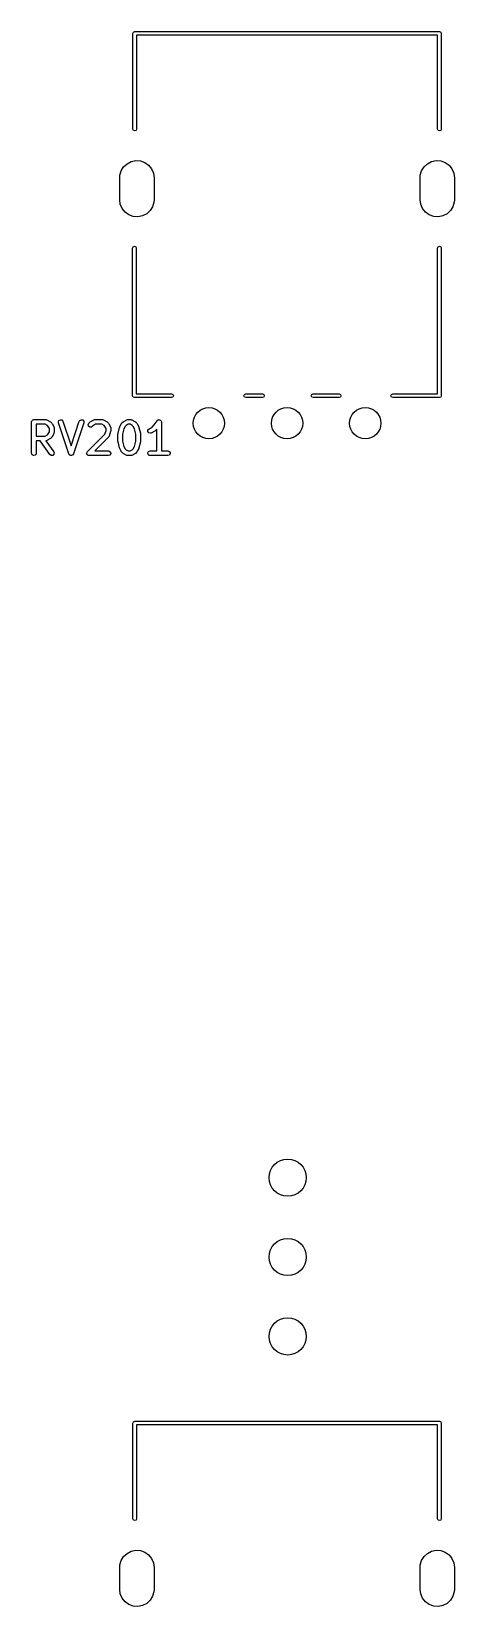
# Model space of a CAD drawing. Extents: x 63 to 233, y -146 to -43.
# Drawn here: x 62.8 to 76.3, y -94.5 to -44.1 of the extents above; entities that cross this region are included whole.
import ezdxf

# ---------------------------------------------------------------- set-up
doc = ezdxf.new("R2010")
doc.units = 0
doc.layers.add('BLACK', color=7, linetype='CONTINUOUS')

msp = doc.modelspace()

# ---------------------------------------------------------------- linework, layer by layer
at = {"layer": 'BLACK', "linetype": 'CONTINUOUS'}
for p, q in [((66.067, -44.172), (66.0846, -44.1296)), ((66.067, -47.232), (66.067, -44.172)), ((66.0846, -44.1296), (66.127, -44.112)), ((66.127, -44.112), (75.867, -44.112)), ((75.807, -44.232), (66.187, -44.232)), ((66.187, -44.232), (66.187, -47.232)), ((75.807, -47.232), (75.807, -44.232)), ((75.867, -44.112), (75.9094, -44.1296)), ((75.9094, -44.1296), (75.927, -44.172)), ((75.927, -44.172), (75.927, -47.232)), ((66.0846, -47.2744), (66.067, -47.232)), ((66.127, -47.292), (66.0846, -47.2744)), ((66.1694, -47.2744), (66.127, -47.292)), ((66.187, -47.232), (66.1694, -47.2744)), ((75.8246, -47.2744), (75.807, -47.232)), ((75.867, -47.292), (75.8246, -47.2744)), ((75.9094, -47.2744), (75.867, -47.292)), ((75.927, -47.232), (75.9094, -47.2744)), ((65.7732, -48.4414), (65.8831, -48.3404)), ((65.8831, -48.3404), (66.0161, -48.2726)), ((66.0161, -48.2726), (66.1625, -48.2431)), ((66.1625, -48.2431), (66.3114, -48.254)), ((66.3114, -48.254), (66.4518, -48.3046)), ((66.4518, -48.3046), (66.5735, -48.3911)), ((75.3732, -48.4414), (75.4831, -48.3404)), ((75.4831, -48.3404), (75.6161, -48.2726)), ((75.6161, -48.2726), (75.7625, -48.2431)), ((75.7625, -48.2431), (75.9114, -48.254)), ((75.9114, -48.254), (76.0518, -48.3046)), ((76.0518, -48.3046), (76.1735, -48.3911)), ((65.647, -48.792), (65.6529, -48.7117)), ((65.647, -49.492), (65.647, -48.792)), ((65.6529, -48.7117), (65.6945, -48.5683)), ((65.6945, -48.5683), (65.7732, -48.4414)), ((66.5735, -48.3911), (66.6675, -48.5071)), ((66.6675, -48.5071), (66.7267, -48.6441)), ((66.7267, -48.6441), (66.747, -48.792)), ((66.747, -48.792), (66.747, -49.492)), ((75.247, -48.792), (75.2529, -48.7117)), ((75.247, -49.492), (75.247, -48.792)), ((75.2529, -48.7117), (75.2946, -48.5683)), ((75.2946, -48.5683), (75.3732, -48.4414)), ((76.1735, -48.3911), (76.2674, -48.5071)), ((76.2674, -48.5071), (76.3267, -48.6441)), ((76.3267, -48.6441), (76.347, -48.792)), ((76.347, -48.792), (76.347, -49.492)), ((65.6673, -49.6399), (65.647, -49.492)), ((65.7266, -49.7769), (65.6673, -49.6399)), ((65.8205, -49.8929), (65.7266, -49.7769)), ((66.6208, -49.8426), (66.5109, -49.9436)), ((66.6994, -49.7157), (66.6208, -49.8426)), ((66.7411, -49.5723), (66.6994, -49.7157)), ((66.747, -49.492), (66.7411, -49.5723)), ((75.2673, -49.6399), (75.247, -49.492)), ((75.3265, -49.7769), (75.2673, -49.6399)), ((75.4205, -49.8929), (75.3265, -49.7769)), ((76.2208, -49.8426), (76.1109, -49.9436)), ((76.2994, -49.7157), (76.2208, -49.8426)), ((76.3411, -49.5723), (76.2994, -49.7157)), ((76.347, -49.492), (76.3411, -49.5723)), ((65.9422, -49.9794), (65.8205, -49.8929)), ((66.0826, -50.03), (65.9422, -49.9794)), ((66.2315, -50.0409), (66.0826, -50.03)), ((66.3779, -50.0114), (66.2315, -50.0409)), ((66.5109, -49.9436), (66.3779, -50.0114)), ((75.5422, -49.9794), (75.4205, -49.8929)), ((75.6826, -50.03), (75.5422, -49.9794)), ((75.8315, -50.0409), (75.6826, -50.03)), ((75.9779, -50.0114), (75.8315, -50.0409)), ((76.1109, -49.9436), (75.9779, -50.0114)), ((66.057, -51.042), (66.0746, -50.9996)), ((66.057, -55.762), (66.057, -51.042)), ((66.0746, -50.9996), (66.117, -50.982)), ((66.117, -50.982), (66.1594, -50.9996)), ((66.1594, -50.9996), (66.177, -51.042)), ((66.177, -51.042), (66.177, -55.702)), ((75.807, -51.042), (75.8246, -50.9996)), ((75.807, -55.702), (75.807, -51.042)), ((75.8246, -50.9996), (75.867, -50.982)), ((75.867, -50.982), (75.9094, -50.9996)), ((75.9094, -50.9996), (75.927, -51.042)), ((75.927, -51.042), (75.927, -55.762)), ((66.0746, -55.8044), (66.057, -55.762)), ((66.117, -55.822), (66.0746, -55.8044)), ((66.122, -55.8199), (66.117, -55.822)), ((66.127, -55.822), (66.122, -55.8199)), ((67.307, -55.822), (66.127, -55.822)), ((66.177, -55.702), (67.307, -55.702)), ((67.307, -55.702), (67.3494, -55.7196)), ((67.3494, -55.8044), (67.307, -55.822)), ((67.3494, -55.7196), (67.367, -55.762)), ((67.367, -55.762), (67.3494, -55.8044)), ((69.617, -55.762), (69.6346, -55.7196)), ((69.6346, -55.8044), (69.617, -55.762)), ((69.6346, -55.7196), (69.677, -55.702)), ((69.677, -55.822), (69.6346, -55.8044)), ((69.677, -55.702), (70.207, -55.702)), ((70.207, -55.822), (69.677, -55.822)), ((70.207, -55.702), (70.2494, -55.7196)), ((70.2494, -55.8044), (70.207, -55.822)), ((70.2494, -55.7196), (70.267, -55.762)), ((70.267, -55.762), (70.2494, -55.8044)), ((71.767, -55.762), (71.7846, -55.7196)), ((71.7846, -55.8044), (71.767, -55.762)), ((71.7846, -55.7196), (71.827, -55.702)), ((71.827, -55.822), (71.7846, -55.8044)), ((71.827, -55.702), (72.657, -55.702)), ((72.657, -55.822), (71.827, -55.822)), ((72.657, -55.702), (72.6994, -55.7196)), ((72.6994, -55.8044), (72.657, -55.822)), ((72.6994, -55.7196), (72.717, -55.762)), ((72.717, -55.762), (72.6994, -55.8044)), ((74.317, -55.762), (74.3346, -55.7196)), ((74.3346, -55.8044), (74.317, -55.762)), ((74.3346, -55.7196), (74.377, -55.702)), ((74.377, -55.822), (74.3346, -55.8044)), ((74.377, -55.702), (75.807, -55.702)), ((75.867, -55.822), (74.377, -55.822)), ((75.9094, -55.8044), (75.867, -55.822)), ((75.927, -55.762), (75.9094, -55.8044)), ((62.83, -56.6024), (62.8317, -56.5926)), ((62.83, -57.6024), (62.83, -56.6024)), ((62.8311, -56.5894), (62.8328, -56.5865)), ((62.8317, -56.5926), (62.8311, -56.5894)), ((62.8328, -56.5865), (62.8345, -56.5767)), ((62.8345, -56.5767), (62.847, -56.5618)), ((62.847, -56.5618), (62.8567, -56.5449)), ((62.8567, -56.5449), (62.8631, -56.5426)), ((62.8631, -56.5426), (62.8675, -56.5374)), ((62.8675, -56.5374), (62.8866, -56.534)), ((62.8866, -56.534), (62.905, -56.5274)), ((62.905, -56.5274), (63.2859, -56.5274)), ((62.98, -56.6774), (62.98, -57.0512)), ((63.2682, -56.6774), (62.98, -56.6774)), ((63.3367, -56.7116), (63.2682, -56.6774)), ((63.2859, -56.5274), (63.3116, -56.5319)), ((63.3116, -56.5319), (63.315, -56.5348)), ((63.315, -56.5348), (63.3194, -56.5353)), ((63.3194, -56.5353), (63.4147, -56.5829)), ((63.3671, -56.742), (63.3367, -56.7116)), ((63.4014, -56.8106), (63.3671, -56.742)), ((63.3671, -56.9865), (63.4014, -56.918)), ((63.4014, -56.918), (63.4014, -56.8106)), ((63.4147, -56.5829), (63.4327, -56.5963)), ((63.4327, -56.5963), (63.4342, -56.597)), ((63.4342, -56.597), (63.4818, -56.6446)), ((63.4818, -56.6446), (63.4947, -56.663)), ((63.4947, -56.663), (63.4958, -56.6641)), ((63.4958, -56.6641), (63.5435, -56.7593)), ((63.5435, -56.7593), (63.5509, -56.7843)), ((63.5509, -56.7843), (63.5498, -56.7886)), ((63.5498, -56.7886), (63.5514, -56.7929)), ((63.5514, -56.7929), (63.5514, -56.9357)), ((63.6871, -56.6003), (63.706, -56.5526)), ((63.6909, -56.6261), (63.6871, -56.6003)), ((64.0243, -57.6261), (63.6909, -56.6261)), ((63.706, -56.5526), (63.7511, -56.5282)), ((63.7511, -56.5282), (63.8014, -56.5385)), ((63.8014, -56.5385), (63.8332, -56.5787)), ((63.8332, -56.5787), (64.0954, -57.3652)), ((64.0954, -57.3652), (64.3576, -56.5787)), ((64.4999, -56.6261), (64.1666, -57.6261)), ((64.3576, -56.5787), (64.37, -56.5558)), ((64.37, -56.5558), (64.4137, -56.5289)), ((64.4137, -56.5289), (64.4645, -56.5364)), ((64.4645, -56.5364), (64.4985, -56.5748)), ((64.4985, -56.5748), (64.4999, -56.6261)), ((64.6398, -56.6911), (64.6614, -56.6446)), ((64.653, -56.7406), (64.6398, -56.6911)), ((64.6951, -56.7701), (64.653, -56.7406)), ((64.6614, -56.6446), (64.7091, -56.597)), ((64.7462, -56.7656), (64.6951, -56.7701)), ((64.7091, -56.597), (64.7274, -56.5841)), ((64.7274, -56.5841), (64.7286, -56.5829)), ((64.7286, -56.5829), (64.8238, -56.5353)), ((64.7675, -56.7507), (64.7462, -56.7656)), ((64.8065, -56.7116), (64.7675, -56.7507)), ((64.875, -56.6774), (64.8065, -56.7116)), ((64.8238, -56.5353), (64.8488, -56.5279)), ((64.8488, -56.5279), (64.8531, -56.5289)), ((64.8531, -56.5289), (64.8573, -56.5274)), ((64.8573, -56.5274), (65.0954, -56.5274)), ((65.0777, -56.6774), (64.875, -56.6774)), ((65.1462, -56.7116), (65.0777, -56.6774)), ((65.0954, -56.5274), (65.1211, -56.5319)), ((65.1211, -56.5319), (65.1245, -56.5348)), ((65.1245, -56.5348), (65.129, -56.5353)), ((65.129, -56.5353), (65.2242, -56.5829)), ((65.1766, -56.742), (65.1462, -56.7116)), ((65.1727, -56.9904), (65.2109, -56.8759)), ((65.2109, -56.8106), (65.1766, -56.742)), ((65.2109, -56.8759), (65.2109, -56.8106)), ((65.2242, -56.5829), (65.2422, -56.5963)), ((65.2422, -56.5963), (65.2437, -56.597)), ((65.2437, -56.597), (65.2913, -56.6446)), ((65.2913, -56.6446), (65.3042, -56.663)), ((65.3042, -56.663), (65.3054, -56.6641)), ((65.3054, -56.6641), (65.353, -56.7593)), ((65.3571, -56.9118), (65.3094, -57.0547)), ((65.353, -56.7593), (65.3604, -56.7843)), ((65.3609, -56.8881), (65.357, -56.9102)), ((65.357, -56.9102), (65.3571, -56.9118)), ((65.3604, -56.7843), (65.3594, -56.7886)), ((65.3594, -56.7886), (65.3609, -56.7929)), ((65.3609, -56.7929), (65.3609, -56.8881)), ((65.5941, -56.9651), (65.6417, -56.7747)), ((65.6417, -56.7747), (65.647, -56.7628)), ((65.647, -56.7628), (65.6474, -56.7593)), ((65.6474, -56.7593), (65.695, -56.6641)), ((65.695, -56.6641), (65.7084, -56.6461)), ((65.7084, -56.6461), (65.7091, -56.6446)), ((65.7091, -56.6446), (65.7567, -56.597)), ((65.7852, -56.819), (65.7419, -56.9926)), ((65.7567, -56.597), (65.775, -56.5841)), ((65.775, -56.5841), (65.7762, -56.5829)), ((65.7762, -56.5829), (65.8714, -56.5353)), ((65.8237, -56.742), (65.7852, -56.819)), ((65.8541, -56.7116), (65.8237, -56.742)), ((65.9227, -56.6774), (65.8541, -56.7116)), ((65.8714, -56.5353), (65.8964, -56.5279)), ((65.8964, -56.5279), (65.9007, -56.5289)), ((65.9007, -56.5289), (65.905, -56.5274)), ((65.905, -56.5274), (66.0002, -56.5274)), ((65.9825, -56.6774), (65.9227, -56.6774)), ((66.051, -56.7116), (65.9825, -56.6774)), ((66.0002, -56.5274), (66.0258, -56.5319)), ((66.0258, -56.5319), (66.0293, -56.5348)), ((66.0293, -56.5348), (66.0337, -56.5353)), ((66.0337, -56.5353), (66.129, -56.5829)), ((66.0814, -56.742), (66.051, -56.7116)), ((66.1199, -56.819), (66.0814, -56.742)), ((66.1633, -56.9926), (66.1199, -56.819)), ((66.129, -56.5829), (66.147, -56.5963)), ((66.147, -56.5963), (66.1485, -56.597)), ((66.1485, -56.597), (66.1961, -56.6446)), ((66.1961, -56.6446), (66.2089, -56.663)), ((66.2089, -56.663), (66.2101, -56.6641)), ((66.2101, -56.6641), (66.2577, -56.7593)), ((66.2577, -56.7593), (66.2614, -56.7717)), ((66.2614, -56.7717), (66.2634, -56.7747)), ((66.2634, -56.7747), (66.311, -56.9651)), ((66.5473, -56.9095), (66.5504, -56.8583)), ((66.5779, -56.9507), (66.5473, -56.9095)), ((66.5504, -56.8583), (66.5857, -56.821)), ((66.5857, -56.821), (66.67, -56.7788)), ((66.748, -56.9076), (66.6528, -56.9552)), ((66.67, -56.7788), (66.7514, -56.6975)), ((66.7491, -56.9064), (66.748, -56.9076)), ((66.7675, -56.8935), (66.7491, -56.9064)), ((66.7514, -56.6975), (66.8425, -56.5608)), ((66.83, -56.8311), (66.7675, -56.8935)), ((66.83, -57.5274), (66.83, -56.8311)), ((66.8425, -56.5608), (66.8605, -56.5419)), ((66.8605, -56.5419), (66.8647, -56.5407)), ((66.8647, -56.5407), (66.8675, -56.5374)), ((66.8675, -56.5374), (66.8889, -56.5336)), ((66.8889, -56.5336), (66.9098, -56.5275)), ((66.9098, -56.5275), (66.9137, -56.5293)), ((66.9137, -56.5293), (66.918, -56.5285)), ((66.918, -56.5285), (66.9368, -56.5394)), ((66.9368, -56.5394), (66.9568, -56.5481)), ((66.9568, -56.5481), (66.9587, -56.552)), ((66.9587, -56.552), (66.9624, -56.5542)), ((66.9624, -56.5542), (66.9698, -56.5746)), ((66.9698, -56.5746), (66.9795, -56.5941)), ((66.9795, -56.5941), (66.9785, -56.5983)), ((66.9785, -56.5983), (66.98, -56.6024)), ((66.98, -56.6024), (66.98, -57.5274)), ((62.98, -57.0512), (63.2682, -57.0512)), ((63.104, -57.2012), (62.98, -57.2012)), ((62.98, -57.2012), (62.98, -57.6024)), ((63.4149, -57.6454), (63.104, -57.2012)), ((63.2682, -57.0512), (63.3367, -57.0169)), ((63.2901, -57.1997), (63.2869, -57.2008)), ((63.2869, -57.2008), (63.5378, -57.5594)), ((63.2945, -57.2007), (63.2901, -57.1997)), ((63.3194, -57.1933), (63.2945, -57.2007)), ((63.4147, -57.1457), (63.3194, -57.1933)), ((63.3367, -57.0169), (63.3671, -56.9865)), ((63.4158, -57.1445), (63.4147, -57.1457)), ((63.4342, -57.1316), (63.4158, -57.1445)), ((63.4818, -57.084), (63.4342, -57.1316)), ((63.4825, -57.0825), (63.4818, -57.084)), ((63.4958, -57.0645), (63.4825, -57.0825)), ((63.5435, -56.9693), (63.4958, -57.0645)), ((63.544, -56.9648), (63.5435, -56.9693)), ((63.5469, -56.9614), (63.544, -56.9648)), ((63.5514, -56.9357), (63.5469, -56.9614)), ((64.6138, -57.5493), (65.1727, -56.9904)), ((65.2913, -57.084), (64.8479, -57.5274)), ((65.2932, -57.0799), (65.2913, -57.084)), ((65.297, -57.0776), (65.2932, -57.0799)), ((65.3094, -57.0547), (65.297, -57.0776)), ((65.5919, -56.9833), (65.5945, -56.9686)), ((65.5919, -57.2214), (65.5919, -56.9833)), ((65.593, -57.2247), (65.5919, -57.2214)), ((65.5941, -57.2396), (65.593, -57.2247)), ((65.5945, -56.9686), (65.5941, -56.9651)), ((65.6417, -57.4301), (65.5941, -57.2396)), ((65.6437, -57.433), (65.6417, -57.4301)), ((65.7419, -56.9926), (65.7419, -57.2122)), ((65.7419, -57.2122), (65.7852, -57.3857)), ((65.7852, -57.3857), (65.8237, -57.4627)), ((66.0814, -57.4627), (66.1199, -57.3857)), ((66.1199, -57.3857), (66.1633, -57.2122)), ((66.1633, -57.2122), (66.1633, -56.9926)), ((66.2634, -57.4301), (66.2582, -57.4419)), ((66.311, -57.2396), (66.2634, -57.4301)), ((66.3133, -57.2214), (66.3107, -57.2362)), ((66.3107, -57.2362), (66.311, -57.2396)), ((66.311, -56.9651), (66.3121, -56.9801)), ((66.3121, -56.9801), (66.3133, -56.9833)), ((66.3133, -56.9833), (66.3133, -57.2214)), ((66.6278, -56.9626), (66.5779, -56.9507)), ((66.6528, -56.9552), (66.6278, -56.9626)), ((62.8475, -57.6506), (62.83, -57.6024)), ((62.8919, -57.6762), (62.8475, -57.6506)), ((62.9425, -57.6673), (62.8919, -57.6762)), ((62.9754, -57.628), (62.9425, -57.6673)), ((62.98, -57.6024), (62.9754, -57.628)), ((63.457, -57.6748), (63.4149, -57.6454)), ((63.5081, -57.6704), (63.457, -57.6748)), ((63.5443, -57.6341), (63.5081, -57.6704)), ((63.5378, -57.5594), (63.5488, -57.583)), ((63.5488, -57.583), (63.5443, -57.6341)), ((64.0256, -57.6278), (64.0243, -57.6261)), ((64.0257, -57.6299), (64.0256, -57.6278)), ((64.0414, -57.6477), (64.0257, -57.6299)), ((64.0562, -57.6663), (64.0414, -57.6477)), ((64.0583, -57.6667), (64.0562, -57.6663)), ((64.0597, -57.6683), (64.0583, -57.6667)), ((64.0832, -57.6718), (64.0597, -57.6683)), ((64.1064, -57.6766), (64.0832, -57.6718)), ((64.1083, -57.6755), (64.1064, -57.6766)), ((64.1105, -57.6759), (64.1083, -57.6755)), ((64.1307, -57.6634), (64.1105, -57.6759)), ((64.1515, -57.6521), (64.1307, -57.6634)), ((64.1523, -57.6501), (64.1515, -57.6521)), ((64.1542, -57.649), (64.1523, -57.6501)), ((64.1666, -57.6261), (64.1542, -57.649)), ((64.5921, -57.5958), (64.5936, -57.5927)), ((64.598, -57.6176), (64.5921, -57.5958)), ((64.593, -57.5894), (64.6043, -57.5698)), ((64.5936, -57.5927), (64.593, -57.5894)), ((64.6019, -57.6399), (64.598, -57.6176)), ((64.6045, -57.6421), (64.6019, -57.6399)), ((64.6043, -57.5698), (64.6138, -57.5493)), ((64.6054, -57.6454), (64.6045, -57.6421)), ((64.6239, -57.6583), (64.6054, -57.6454)), ((64.6412, -57.6729), (64.6239, -57.6583)), ((64.6458, -57.6737), (64.6412, -57.6729)), ((64.6474, -57.6748), (64.6458, -57.6737)), ((64.6507, -57.6745), (64.6474, -57.6748)), ((64.6669, -57.6774), (64.6507, -57.6745)), ((65.2859, -57.6774), (64.6669, -57.6774)), ((64.8479, -57.5274), (65.2859, -57.5274)), ((65.2859, -57.5274), (65.3116, -57.5319)), ((65.3341, -57.6598), (65.2859, -57.6774)), ((65.3116, -57.5319), (65.3509, -57.5649)), ((65.3598, -57.6154), (65.3341, -57.6598)), ((65.3509, -57.5649), (65.3598, -57.6154)), ((65.6474, -57.4454), (65.6437, -57.433)), ((65.695, -57.5407), (65.6474, -57.4454)), ((65.6962, -57.5418), (65.695, -57.5407)), ((65.7091, -57.5602), (65.6962, -57.5418)), ((65.7567, -57.6078), (65.7091, -57.5602)), ((65.7582, -57.6085), (65.7567, -57.6078)), ((65.7762, -57.6218), (65.7582, -57.6085)), ((65.8714, -57.6695), (65.7762, -57.6218)), ((65.8237, -57.4627), (65.8541, -57.4931)), ((65.8541, -57.4931), (65.9227, -57.5274)), ((65.8759, -57.67), (65.8714, -57.6695)), ((65.8793, -57.6729), (65.8759, -57.67)), ((65.905, -57.6774), (65.8793, -57.6729)), ((66.0002, -57.6774), (65.905, -57.6774)), ((65.9227, -57.5274), (65.9825, -57.5274)), ((65.9825, -57.5274), (66.051, -57.4931)), ((66.0044, -57.6758), (66.0002, -57.6774)), ((66.0088, -57.6769), (66.0044, -57.6758)), ((66.0337, -57.6695), (66.0088, -57.6769)), ((66.129, -57.6218), (66.0337, -57.6695)), ((66.051, -57.4931), (66.0814, -57.4627)), ((66.1301, -57.6207), (66.129, -57.6218)), ((66.1485, -57.6078), (66.1301, -57.6207)), ((66.1961, -57.5602), (66.1485, -57.6078)), ((66.1968, -57.5587), (66.1961, -57.5602)), ((66.2101, -57.5407), (66.1968, -57.5587)), ((66.2577, -57.4454), (66.2101, -57.5407)), ((66.2582, -57.4419), (66.2577, -57.4454)), ((66.5454, -57.5894), (66.571, -57.5449)), ((66.5543, -57.6399), (66.5454, -57.5894)), ((66.5936, -57.6729), (66.5543, -57.6399)), ((66.571, -57.5449), (66.6192, -57.5274)), ((66.6192, -57.6774), (66.5936, -57.6729)), ((66.6192, -57.5274), (66.83, -57.5274)), ((67.1907, -57.6774), (66.6192, -57.6774)), ((66.98, -57.5274), (67.1907, -57.5274)), ((67.1907, -57.5274), (67.2163, -57.5319)), ((67.2389, -57.6598), (67.1907, -57.6774)), ((67.2163, -57.5319), (67.2556, -57.5649)), ((67.2645, -57.6154), (67.2389, -57.6598)), ((67.2556, -57.5649), (67.2645, -57.6154)), ((66.067, -88.622), (66.0846, -88.5796)), ((66.067, -91.682), (66.067, -88.622)), ((66.0846, -88.5796), (66.127, -88.562)), ((66.127, -88.562), (75.867, -88.562)), ((75.867, -88.562), (75.9094, -88.5796)), ((75.9094, -88.5796), (75.927, -88.622)), ((75.927, -88.622), (75.927, -91.682)), ((75.807, -88.682), (66.187, -88.682)), ((66.187, -88.682), (66.187, -91.682)), ((75.807, -91.682), (75.807, -88.682)), ((66.0846, -91.7244), (66.067, -91.682)), ((66.187, -91.682), (66.1694, -91.7244)), ((75.8246, -91.7244), (75.807, -91.682)), ((75.927, -91.682), (75.9094, -91.7244)), ((66.127, -91.742), (66.0846, -91.7244)), ((66.1694, -91.7244), (66.127, -91.742)), ((75.867, -91.742), (75.8246, -91.7244)), ((75.9094, -91.7244), (75.867, -91.742)), ((66.0161, -92.7226), (66.1625, -92.6931)), ((66.1625, -92.6931), (66.3114, -92.704)), ((75.6161, -92.7226), (75.7625, -92.6931)), ((75.7625, -92.6931), (75.9114, -92.704)), ((65.647, -93.242), (65.6529, -93.1617)), ((65.6529, -93.1617), (65.6945, -93.0183)), ((65.6945, -93.0183), (65.7732, -92.8914)), ((65.7732, -92.8914), (65.8831, -92.7904)), ((65.8831, -92.7904), (66.0161, -92.7226)), ((66.3114, -92.704), (66.4518, -92.7546)), ((66.4518, -92.7546), (66.5735, -92.8411)), ((66.5735, -92.8411), (66.6675, -92.9571)), ((66.6675, -92.9571), (66.7267, -93.0941)), ((66.7267, -93.0941), (66.747, -93.242)), ((75.247, -93.242), (75.2529, -93.1617)), ((75.2529, -93.1617), (75.2946, -93.0183)), ((75.2946, -93.0183), (75.3732, -92.8914)), ((75.3732, -92.8914), (75.4831, -92.7904)), ((75.4831, -92.7904), (75.6161, -92.7226)), ((75.9114, -92.704), (76.0518, -92.7546)), ((76.0518, -92.7546), (76.1735, -92.8411)), ((76.1735, -92.8411), (76.2674, -92.9571)), ((76.2674, -92.9571), (76.3267, -93.0941)), ((76.3267, -93.0941), (76.347, -93.242)), ((65.647, -93.942), (65.647, -93.242)), ((66.747, -93.242), (66.747, -93.942)), ((75.247, -93.942), (75.247, -93.242)), ((76.347, -93.242), (76.347, -93.942)), ((65.6673, -94.0899), (65.647, -93.942)), ((65.7266, -94.2269), (65.6673, -94.0899)), ((66.6994, -94.1657), (66.6208, -94.2926)), ((66.7411, -94.0223), (66.6994, -94.1657)), ((66.747, -93.942), (66.7411, -94.0223)), ((75.2673, -94.0899), (75.247, -93.942)), ((75.3265, -94.2269), (75.2673, -94.0899)), ((76.2994, -94.1657), (76.2208, -94.2926)), ((76.3411, -94.0223), (76.2994, -94.1657)), ((76.347, -93.942), (76.3411, -94.0223)), ((65.8205, -94.3429), (65.7266, -94.2269)), ((65.9422, -94.4294), (65.8205, -94.3429)), ((66.0826, -94.48), (65.9422, -94.4294)), ((66.2315, -94.4909), (66.0826, -94.48)), ((66.3779, -94.4614), (66.2315, -94.4909)), ((66.5109, -94.3936), (66.3779, -94.4614)), ((66.6208, -94.2926), (66.5109, -94.3936)), ((75.4205, -94.3429), (75.3265, -94.2269)), ((75.5422, -94.4294), (75.4205, -94.3429)), ((75.6826, -94.48), (75.5422, -94.4294)), ((75.8315, -94.4909), (75.6826, -94.48)), ((75.9779, -94.4614), (75.8315, -94.4909)), ((76.1109, -94.3936), (75.9779, -94.4614)), ((76.2208, -94.2926), (76.1109, -94.3936))]:
    msp.add_line(p, q, dxfattribs=at)
at = {"layer": 'BLACK'}
for centre, radius in [((68.497, -56.642), 0.5), ((70.997, -56.642), 0.5), ((73.497, -56.642), 0.5), ((71.017, -80.772), 0.595), ((71.017, -83.312), 0.595), ((71.017, -85.852), 0.595)]:
    msp.add_circle(centre, radius, dxfattribs=at)

doc.saveas('drawing.dxf')
